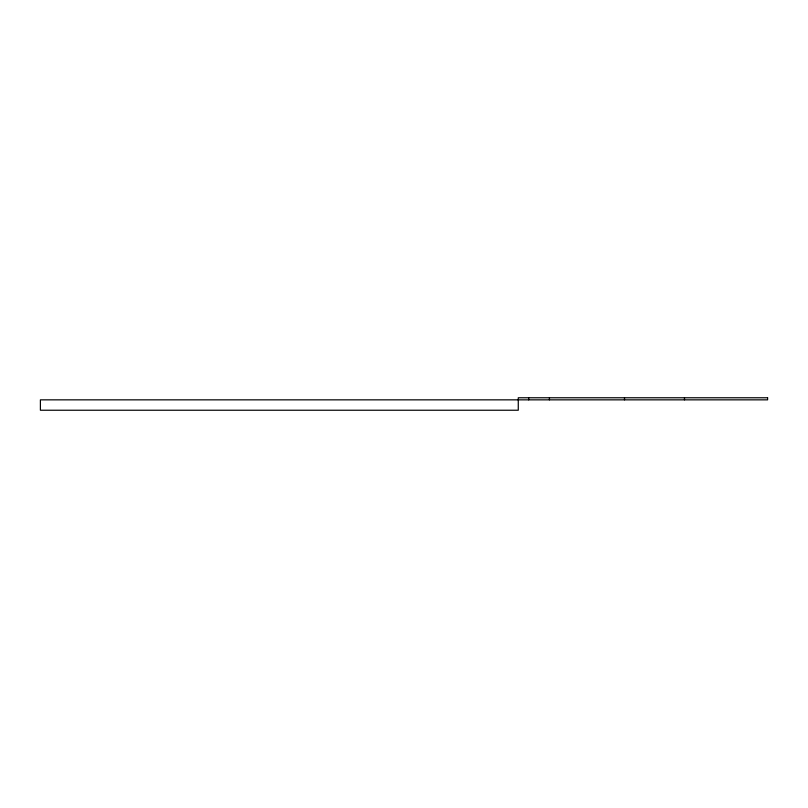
<?xml version="1.0" encoding="UTF-8"?>
<svg xmlns="http://www.w3.org/2000/svg" width="808" height="808" viewBox="0 0 808 808"><rect width="100%" height="100%" fill="white"/><g stroke="black" fill="none" stroke-linecap="round" stroke-linejoin="round"><path stroke-width="1.21" d="M684.487 397.768L684.487 399.849M624.503 397.768L624.503 399.849M549.44 397.768L549.44 399.849M528.664 397.768L528.664 399.849M767.6 397.768L518.271 397.768L518.271 410.232L40.4 410.232L40.4 399.849L767.6 399.849L767.6 397.768"/></g></svg>
